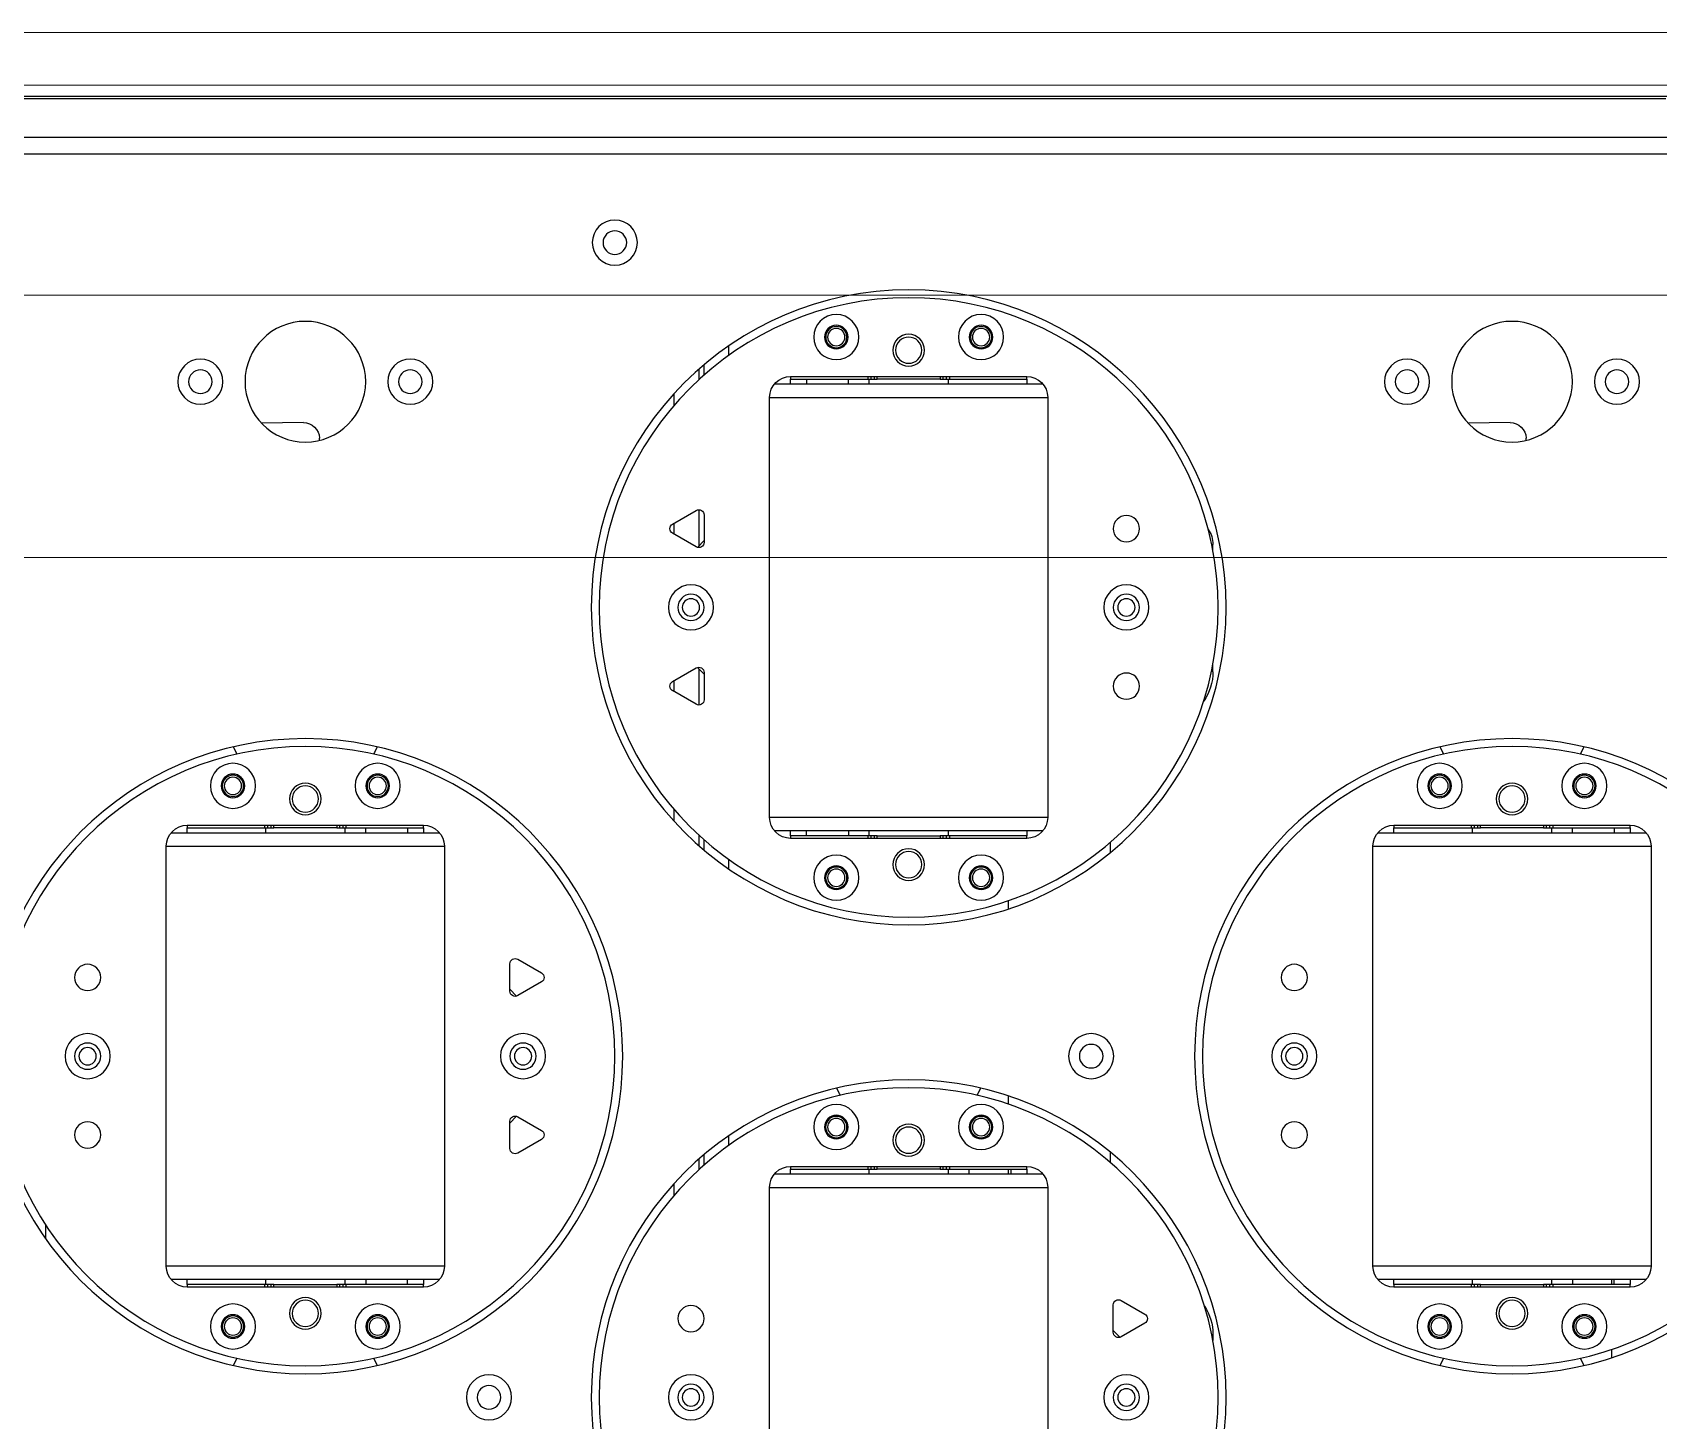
# Model space of a CAD drawing. Header units: millimetres. Extents: x 845401 to 948039, y 511594 to 550263.
# Drawn here: x 900450.8 to 900760.8, y 532327.3 to 532591.8 of the extents above; entities that cross this region are included whole.
import ezdxf

# ---------------------------------------------------------------- set-up
doc = ezdxf.new("R2010")
doc.units = ezdxf.units.MM
doc.layers.add('00', color=7, linetype='Continuous')
for name, color, linetype, lineweight in [('8101-0023040DXF_CONTINUOUS_LINE', 7, 'Continuous', 18), ('A-剖-0.10mm.......SECT-L01', 255, 'Continuous', 18), ('物流设备', 7, 'Continuous', 5)]:
    doc.layers.add(name, color=color, linetype=linetype, lineweight=lineweight)

# ---------------------------------------------------------------- blocks, each defined once
blk = doc.blocks.new('*U100544')
at = {"color": 1}
blk.add_lwpolyline([(0, -630), (4173.78, -630), (4173.78, 630), (0, 630)], close=True, dxfattribs=at)
at = {"color": 4}
blk.add_lwpolyline([(0, -600), (4173.78, -600), (4173.78, 600), (0, 600)], close=True, dxfattribs=at)
for tag, p in [('设备编号', (485.24, 55.29)), ('设备高度', (489.75, -155.56))]:
    blk.add_attdef(tag, p, '', height=100)
at = {"flags": 1}
blk.add_attdef('设备类型', (14286.52, -37.08), '', height=100, dxfattribs=at)
blk = doc.blocks.new('1260包胶摆轮')
at = {"color": 7, "linetype": 'Continuous', "lineweight": 25}
for p, q in [((4842467.88, 878166.8), (4842467.88, 878086.8)), ((4842520.88, 878086.8), (4842520.88, 878166.8)), ((4842628.38, 878119.24), (4842628.38, 878117.66)), ((4842533.38, 878114.05), (4842534.64, 878115.36)), ((4842533.38, 878114.4), (4842533.38, 878109.2)), ((4842539.38, 878112.66), (4842534.88, 878115.26)), ((4842552.38, 878114.8), (4842552.38, 878115.96)), ((4842534.88, 878108.33), (4842539.38, 878110.93)), ((4842353.76, 878104.3), (4842405.01, 878104.3)), ((4842401.88, 878105.8), (4842356.88, 878105.8)), ((4842356.88, 878105.3), (4842356.88, 878105.8)), ((4842371.63, 878105.3), (4842356.88, 878105.3)), ((4842356.88, 878105.3), (4842356.88, 878104.3)), ((4842371.63, 878105.8), (4842371.63, 878105.3)), ((4842372.22, 878105.3), (4842371.63, 878105.3)), ((4842371.88, 878105.3), (4842371.88, 878104.3)), ((4842372.8, 878105.3), (4842372.22, 878105.3)), ((4842373.38, 878105.3), (4842372.8, 878105.3)), ((4842373.38, 878105.8), (4842373.38, 878105.3)), ((4842373.38, 878105.3), (4842385.38, 878105.3)), ((4842385.38, 878105.3), (4842385.38, 878105.8)), ((4842385.97, 878105.3), (4842385.38, 878105.3)), ((4842386.55, 878105.3), (4842385.97, 878105.3)), ((4842387.13, 878105.3), (4842386.55, 878105.3)), ((4842386.88, 878104.3), (4842386.88, 878105.3)), ((4842387.13, 878105.3), (4842387.13, 878105.8)), ((4842401.88, 878105.3), (4842387.13, 878105.3)), ((4842390.88, 878104.3), (4842390.88, 878105.3)), ((4842398.88, 878105.3), (4842398.88, 878104.3)), ((4842401.88, 878105.8), (4842401.88, 878105.3)), ((4842401.88, 878104.3), (4842401.88, 878105.3)), ((4842583.76, 878104.3), (4842635.01, 878104.3)), ((4842631.88, 878105.8), (4842586.88, 878105.8)), ((4842586.88, 878105.3), (4842586.88, 878105.8)), ((4842601.63, 878105.3), (4842586.88, 878105.3)), ((4842586.88, 878105.3), (4842586.88, 878104.3)), ((4842601.63, 878105.8), (4842601.63, 878105.3)), ((4842602.22, 878105.3), (4842601.63, 878105.3)), ((4842601.88, 878105.3), (4842601.88, 878104.3)), ((4842602.8, 878105.3), (4842602.22, 878105.3)), ((4842603.38, 878105.3), (4842602.8, 878105.3)), ((4842603.38, 878105.8), (4842603.38, 878105.3)), ((4842603.38, 878105.3), (4842615.38, 878105.3)), ((4842615.38, 878105.3), (4842615.38, 878105.8)), ((4842615.97, 878105.3), (4842615.38, 878105.3)), ((4842616.55, 878105.3), (4842615.97, 878105.3)), ((4842617.13, 878105.3), (4842616.55, 878105.3)), ((4842616.88, 878104.3), (4842616.88, 878105.3)), ((4842617.13, 878105.3), (4842617.13, 878105.8)), ((4842631.88, 878105.3), (4842617.13, 878105.3)), ((4842620.88, 878104.3), (4842620.88, 878105.3)), ((4842628.38, 878105.3), (4842628.38, 878104.3)), ((4842628.88, 878105.3), (4842628.88, 878104.3)), ((4842631.88, 878105.8), (4842631.88, 878105.3)), ((4842631.88, 878104.3), (4842631.88, 878105.3)), ((4842352.88, 878101.8), (4842352.88, 878021.8)), ((4842405.88, 878021.8), (4842405.88, 878101.8)), ((4842582.88, 878101.8), (4842582.88, 878021.8)), ((4842635.88, 878021.8), (4842635.88, 878101.8)), ((4842329.88, 878093.9), (4842329.88, 878096.58)), ((4842454.38, 878081.41), (4842454.38, 878083.43)), ((4842455.38, 878082.53), (4842455.38, 878080.55)), ((4842520.01, 878084.3), (4842468.76, 878084.3)), ((4842471.88, 878084.3), (4842471.88, 878083.3)), ((4842471.88, 878083.3), (4842486.63, 878083.3)), ((4842471.88, 878082.8), (4842471.88, 878083.3)), ((4842471.88, 878082.8), (4842516.88, 878082.8)), ((4842486.63, 878083.3), (4842486.63, 878082.8)), ((4842486.63, 878083.3), (4842487.22, 878083.3)), ((4842486.88, 878084.3), (4842486.88, 878083.3)), ((4842487.22, 878083.3), (4842487.8, 878083.3)), ((4842487.8, 878083.3), (4842488.38, 878083.3)), ((4842500.38, 878083.3), (4842488.38, 878083.3)), ((4842488.38, 878083.3), (4842488.38, 878082.8)), ((4842500.38, 878082.8), (4842500.38, 878083.3)), ((4842500.38, 878083.3), (4842500.97, 878083.3)), ((4842500.97, 878083.3), (4842501.55, 878083.3)), ((4842501.55, 878083.3), (4842502.13, 878083.3)), ((4842501.88, 878083.3), (4842501.88, 878084.3)), ((4842502.13, 878082.8), (4842502.13, 878083.3)), ((4842502.13, 878083.3), (4842516.88, 878083.3)), ((4842505.88, 878084.3), (4842505.88, 878083.3)), ((4842513.38, 878084.3), (4842513.38, 878083.3)), ((4842513.88, 878083.3), (4842513.88, 878084.3)), ((4842516.88, 878083.3), (4842516.88, 878084.3)), ((4842516.88, 878083.3), (4842516.88, 878082.8)), ((4842532.88, 878082.09), (4842532.88, 878080.13)), ((4842418.38, 878079.4), (4842418.38, 878074.2)), ((4842424.38, 878077.66), (4842419.88, 878080.26)), ((4842419.88, 878073.33), (4842424.38, 878075.93)), ((4842419.64, 878073.23), (4842418.38, 878074.54)), ((4842513.38, 878070.94), (4842513.38, 878069.36)), ((4842418.38, 878049.05), (4842419.64, 878050.36)), ((4842418.38, 878049.4), (4842418.38, 878044.2)), ((4842424.38, 878047.66), (4842419.88, 878050.26)), ((4842419.88, 878043.33), (4842424.38, 878045.93)), ((4842513.38, 878033.74), (4842513.38, 878032.16)), ((4842454.38, 878019.67), (4842454.38, 878021.69)), ((4842455.38, 878022.55), (4842455.38, 878020.57)), ((4842516.88, 878020.3), (4842471.88, 878020.3)), ((4842471.88, 878019.8), (4842471.88, 878020.3)), ((4842486.63, 878020.3), (4842486.63, 878019.8)), ((4842488.38, 878020.3), (4842488.38, 878019.8)), ((4842500.38, 878019.8), (4842500.38, 878020.3)), ((4842502.13, 878019.8), (4842502.13, 878020.3)), ((4842516.88, 878020.3), (4842516.88, 878019.8)), ((4842532.88, 878022.97), (4842532.88, 878021.01)), ((4842405.01, 878019.3), (4842353.76, 878019.3)), ((4842356.88, 878019.3), (4842356.88, 878018.3)), ((4842356.88, 878017.8), (4842356.88, 878018.3)), ((4842356.88, 878018.3), (4842371.63, 878018.3)), ((4842356.88, 878017.8), (4842401.88, 878017.8)), ((4842371.63, 878018.3), (4842371.63, 878017.8)), ((4842371.63, 878018.3), (4842372.22, 878018.3)), ((4842371.88, 878019.3), (4842371.88, 878018.3)), ((4842372.22, 878018.3), (4842372.8, 878018.3)), ((4842372.8, 878018.3), (4842373.38, 878018.3)), ((4842385.38, 878018.3), (4842373.38, 878018.3)), ((4842373.38, 878018.3), (4842373.38, 878017.8)), ((4842385.38, 878017.8), (4842385.38, 878018.3)), ((4842385.38, 878018.3), (4842385.97, 878018.3)), ((4842385.97, 878018.3), (4842386.55, 878018.3)), ((4842386.55, 878018.3), (4842387.13, 878018.3)), ((4842386.88, 878018.3), (4842386.88, 878019.3)), ((4842387.13, 878017.8), (4842387.13, 878018.3)), ((4842387.13, 878018.3), (4842401.88, 878018.3)), ((4842390.88, 878019.3), (4842390.88, 878018.3)), ((4842398.88, 878018.3), (4842398.88, 878019.3)), ((4842401.88, 878018.3), (4842401.88, 878019.3)), ((4842401.88, 878018.3), (4842401.88, 878017.8)), ((4842468.76, 878018.8), (4842520, 878018.8)), ((4842486.63, 878019.8), (4842471.88, 878019.8)), ((4842471.88, 878019.8), (4842471.88, 878018.8)), ((4842474.88, 878019.8), (4842474.88, 878018.8)), ((4842482.88, 878018.8), (4842482.88, 878019.8)), ((4842487.22, 878019.8), (4842486.63, 878019.8)), ((4842486.88, 878019.8), (4842486.88, 878018.8)), ((4842487.79, 878019.8), (4842487.22, 878019.8)), ((4842488.38, 878019.8), (4842487.79, 878019.8)), ((4842488.38, 878019.8), (4842500.38, 878019.8)), ((4842500.97, 878019.8), (4842500.38, 878019.8)), ((4842501.54, 878019.8), (4842500.97, 878019.8)), ((4842502.13, 878019.8), (4842501.54, 878019.8)), ((4842501.88, 878018.8), (4842501.88, 878019.8)), ((4842516.88, 878019.8), (4842502.13, 878019.8)), ((4842516.88, 878018.8), (4842516.88, 878019.8)), ((4842635.01, 878019.3), (4842583.76, 878019.3)), ((4842586.88, 878019.3), (4842586.88, 878018.3)), ((4842586.88, 878018.3), (4842601.63, 878018.3)), ((4842586.88, 878017.8), (4842586.88, 878018.3)), ((4842586.88, 878017.8), (4842631.88, 878017.8)), ((4842601.63, 878018.3), (4842601.63, 878017.8)), ((4842601.63, 878018.3), (4842602.22, 878018.3)), ((4842601.88, 878019.3), (4842601.88, 878018.3)), ((4842602.22, 878018.3), (4842602.8, 878018.3)), ((4842602.8, 878018.3), (4842603.38, 878018.3)), ((4842615.38, 878018.3), (4842603.38, 878018.3)), ((4842603.38, 878018.3), (4842603.38, 878017.8)), ((4842615.38, 878017.8), (4842615.38, 878018.3)), ((4842615.38, 878018.3), (4842615.97, 878018.3)), ((4842615.97, 878018.3), (4842616.55, 878018.3)), ((4842616.55, 878018.3), (4842617.13, 878018.3)), ((4842616.88, 878018.3), (4842616.88, 878019.3)), ((4842617.13, 878017.8), (4842617.13, 878018.3)), ((4842617.13, 878018.3), (4842631.88, 878018.3)), ((4842620.88, 878019.3), (4842620.88, 878018.3)), ((4842628.88, 878018.3), (4842628.88, 878019.3)), ((4842631.88, 878018.3), (4842631.88, 878019.3)), ((4842631.88, 878018.3), (4842631.88, 878017.8)), ((4842467.88, 878016.3), (4842467.88, 877936.3)), ((4842520.88, 877936.3), (4842520.88, 878016.3)), ((4842453.88, 877994.76), (4842449.38, 877992.16)), ((4842454.38, 877988), (4842454.38, 877994.9)), ((4842455.38, 877988.7), (4842455.38, 877993.9)), ((4842449.38, 877990.43), (4842453.88, 877987.83)), ((4842455.38, 877989.04), (4842454.13, 877987.73)), ((4842552.38, 877988.55), (4842552.38, 877987.11)), ((4842453.88, 877964.76), (4842449.38, 877962.16)), ((4842454.13, 877964.86), (4842455.38, 877963.55)), ((4842454.38, 877957.7), (4842454.38, 877964.6)), ((4842552.38, 877965.48), (4842552.38, 877964.3)), ((4842455.38, 877958.7), (4842455.38, 877963.9)), ((4842449.38, 877960.43), (4842453.88, 877957.83)), ((4842382.07, 877944.48), (4842382.06, 877944.05)), ((4842612.07, 877944.48), (4842612.06, 877944.05)), ((4842379.02, 877941.09), (4842371.02, 877941.2)), ((4842609.02, 877941.09), (4842601.02, 877941.2)), ((4842520, 877933.8), (4842468.76, 877933.8)), ((4842471.88, 877933.8), (4842471.88, 877932.8)), ((4842474.88, 877932.8), (4842474.88, 877933.8)), ((4842482.88, 877933.8), (4842482.88, 877932.8)), ((4842486.88, 877933.8), (4842486.88, 877932.8)), ((4842501.88, 877932.8), (4842501.88, 877933.8)), ((4842516.88, 877932.8), (4842516.88, 877933.8)), ((4842454.38, 877930.91), (4842454.38, 877932.93)), ((4842454.38, 877932.8), (4842454.52, 877932.8)), ((4842455.38, 877932.03), (4842455.38, 877930.05)), ((4842471.88, 877932.3), (4842471.88, 877932.8)), ((4842471.88, 877932.8), (4842486.63, 877932.8)), ((4842471.88, 877932.3), (4842516.88, 877932.3)), ((4842486.63, 877932.8), (4842486.63, 877932.3)), ((4842486.63, 877932.8), (4842487.22, 877932.8)), ((4842487.22, 877932.8), (4842487.79, 877932.8)), ((4842487.79, 877932.8), (4842488.38, 877932.8)), ((4842500.38, 877932.8), (4842488.38, 877932.8)), ((4842488.38, 877932.8), (4842488.38, 877932.3)), ((4842500.38, 877932.3), (4842500.38, 877932.8)), ((4842500.38, 877932.8), (4842500.97, 877932.8)), ((4842500.97, 877932.8), (4842501.54, 877932.8)), ((4842501.54, 877932.8), (4842502.13, 877932.8)), ((4842502.13, 877932.8), (4842516.88, 877932.8)), ((4842502.13, 877932.3), (4842502.13, 877932.8)), ((4842516.88, 877932.8), (4842516.88, 877932.3)), ((4841954.98, 877889.9), (4843148.78, 877889.9)), ((4843148.18, 877886.8), (4841955.59, 877886.8))]:
    blk.add_line(p, q, dxfattribs=at)
at = {"color": 8, "linetype": 'Continuous', "lineweight": 25}
for p, q in [((4842372.22, 878105.8), (4842372.22, 878105.3)), ((4842372.8, 878105.3), (4842372.8, 878105.8)), ((4842385.97, 878105.8), (4842385.97, 878105.3)), ((4842386.55, 878105.3), (4842386.55, 878105.8)), ((4842602.22, 878105.8), (4842602.22, 878105.3)), ((4842602.8, 878105.3), (4842602.8, 878105.8)), ((4842615.97, 878105.8), (4842615.97, 878105.3)), ((4842616.55, 878105.3), (4842616.55, 878105.8)), ((4842405.88, 878101.8), (4842352.88, 878101.8)), ((4842635.88, 878101.8), (4842582.88, 878101.8)), ((4842449.64, 878086.07), (4842449.64, 878088.34)), ((4842467.88, 878086.8), (4842520.88, 878086.8)), ((4842487.22, 878083.3), (4842487.22, 878082.8)), ((4842487.8, 878082.8), (4842487.8, 878083.3)), ((4842500.97, 878083.3), (4842500.97, 878082.8)), ((4842501.55, 878082.8), (4842501.55, 878083.3)), ((4842460.12, 878078.77), (4842460.12, 878076.94)), ((4842460.12, 878026.16), (4842460.12, 878024.33)), ((4842352.88, 878021.8), (4842405.88, 878021.8)), ((4842487.22, 878020.3), (4842487.22, 878019.8)), ((4842487.79, 878019.8), (4842487.79, 878020.3)), ((4842500.97, 878020.3), (4842500.97, 878019.8)), ((4842501.54, 878019.8), (4842501.54, 878020.3)), ((4842582.88, 878021.8), (4842635.88, 878021.8)), ((4842372.22, 878018.3), (4842372.22, 878017.8)), ((4842372.8, 878017.8), (4842372.8, 878018.3)), ((4842385.97, 878018.3), (4842385.97, 878017.8)), ((4842386.55, 878017.8), (4842386.55, 878018.3)), ((4842449.64, 878014.76), (4842449.64, 878017.02)), ((4842602.22, 878018.3), (4842602.22, 878017.8)), ((4842602.8, 878017.8), (4842602.8, 878018.3)), ((4842615.97, 878018.3), (4842615.97, 878017.8)), ((4842616.55, 878017.8), (4842616.55, 878018.3)), ((4842520.88, 878016.3), (4842467.88, 878016.3)), ((4842449.64, 877990.28), (4842449.64, 877992.32)), ((4842449.64, 877960.28), (4842449.64, 877962.32)), ((4842449.64, 877935.57), (4842449.64, 877937.83)), ((4842467.88, 877936.3), (4842520.88, 877936.3)), ((4842487.22, 877932.8), (4842487.22, 877932.3)), ((4842487.79, 877932.3), (4842487.79, 877932.8)), ((4842500.97, 877932.8), (4842500.97, 877932.3)), ((4842501.54, 877932.3), (4842501.54, 877932.8)), ((4842460.12, 877928.27), (4842460.12, 877926.44))]:
    blk.add_line(p, q, dxfattribs=at)
at = {"color": 7, "linetype": 'Continuous', "lineweight": 25, "flags": 128}
for points in [[(4842365.67, 878120.72), (4842365.69, 878120.66), (4842366.36, 878119.34)], [(4842392.4, 878119.34), (4842393.07, 878120.66), (4842393.1, 878120.72)], [(4842595.67, 878120.72), (4842595.69, 878120.66), (4842596.36, 878119.34)], [(4842622.4, 878119.34), (4842623.07, 878120.66), (4842623.1, 878120.72)], [(4842481.36, 878069.25), (4842481.2, 878068.96), (4842480.67, 878067.87)], [(4842508.1, 878067.87), (4842507.56, 878068.96), (4842507.4, 878069.25)], [(4842366.36, 878004.25), (4842366.2, 878003.96), (4842365.67, 878002.87)], [(4842393.1, 878002.87), (4842392.56, 878003.96), (4842392.4, 878004.25)], [(4842596.36, 878004.25), (4842596.2, 878003.96), (4842595.67, 878002.87)], [(4842623.1, 878002.87), (4842622.56, 878003.96), (4842622.4, 878004.25)]]:
    blk.add_lwpolyline(points, dxfattribs=at)
at = {"color": 7, "linetype": 'Continuous', "lineweight": 25}
for centre, radius in [((4842494.38, 878126.8), 60.5), ((4842494.38, 878126.8), 59), ((4842414.38, 878126.8), 4.3), ((4842414.38, 878126.8), 2.25), ((4842452.88, 878126.8), 4.3), ((4842452.88, 878126.8), 2.5), ((4842535.88, 878126.8), 4.3), ((4842535.88, 878126.8), 2.5), ((4842452.88, 878126.8), 1.65), ((4842535.88, 878126.8), 1.65), ((4842379.38, 878061.8), 60.5), ((4842609.38, 878061.8), 60.5), ((4842379.38, 878061.8), 59), ((4842609.38, 878061.8), 59), ((4842365.58, 878113.3), 4.3), ((4842393.18, 878113.3), 4.3), ((4842595.58, 878113.3), 4.3), ((4842623.18, 878113.3), 4.3), ((4842365.58, 878113.3), 2.25), ((4842365.58, 878113.3), 2.03), ((4842365.58, 878113.3), 1.65), ((4842379.38, 878110.8), 3.02), ((4842379.38, 878110.8), 2.5), ((4842393.18, 878113.3), 2.25), ((4842393.18, 878113.3), 2.03), ((4842393.18, 878113.3), 1.65), ((4842452.88, 878111.8), 2.5), ((4842595.58, 878113.3), 2.25), ((4842595.58, 878113.3), 2.03), ((4842595.58, 878113.3), 1.65), ((4842609.38, 878110.8), 3.02), ((4842609.38, 878110.8), 2.5), ((4842623.18, 878113.3), 2.25), ((4842623.18, 878113.3), 2.03), ((4842623.18, 878113.3), 1.65), ((4842337.88, 878076.8), 2.5), ((4842480.58, 878075.3), 4.3), ((4842494.38, 878077.8), 3.03), ((4842494.38, 878077.8), 2.5), ((4842508.18, 878075.3), 4.3), ((4842567.88, 878076.8), 2.5), ((4842480.58, 878075.3), 2.25), ((4842480.58, 878075.3), 2.03), ((4842480.58, 878075.3), 1.65), ((4842508.18, 878075.3), 2.25), ((4842508.18, 878075.3), 2.03), ((4842508.18, 878075.3), 1.65), ((4842337.88, 878061.8), 4.3), ((4842337.88, 878061.8), 2.5), ((4842337.88, 878061.8), 1.65), ((4842420.88, 878061.8), 4.3), ((4842420.88, 878061.8), 2.5), ((4842420.88, 878061.8), 1.65), ((4842529.17, 878061.8), 4.3), ((4842529.17, 878061.8), 2.25), ((4842567.88, 878061.8), 4.3), ((4842567.88, 878061.8), 2.5), ((4842567.88, 878061.8), 1.65), ((4842337.88, 878046.8), 2.5), ((4842567.88, 878046.8), 2.5), ((4842494.38, 877976.3), 60.5), ((4842494.38, 877976.3), 59), ((4842480.58, 878027.8), 4.3), ((4842480.58, 878027.8), 2.25), ((4842480.58, 878027.8), 2.03), ((4842480.58, 878027.8), 1.65), ((4842508.18, 878027.8), 4.3), ((4842508.18, 878027.8), 2.25), ((4842508.18, 878027.8), 2.03), ((4842508.18, 878027.8), 1.65), ((4842494.38, 878025.3), 3.03), ((4842494.38, 878025.3), 2.5), ((4842365.58, 878010.3), 4.3), ((4842379.38, 878012.8), 3.03), ((4842379.38, 878012.8), 2.5), ((4842393.18, 878010.3), 4.3), ((4842595.58, 878010.3), 4.3), ((4842609.38, 878012.8), 3.03), ((4842609.38, 878012.8), 2.5), ((4842623.18, 878010.3), 4.3), ((4842365.58, 878010.3), 2.25), ((4842365.58, 878010.3), 2.03), ((4842365.58, 878010.3), 1.65), ((4842393.18, 878010.3), 2.25), ((4842393.18, 878010.3), 2.03), ((4842393.18, 878010.3), 1.65), ((4842595.58, 878010.3), 2.25), ((4842595.58, 878010.3), 2.03), ((4842595.58, 878010.3), 1.65), ((4842623.18, 878010.3), 2.25), ((4842623.18, 878010.3), 2.03), ((4842623.18, 878010.3), 1.65), ((4842535.88, 877991.3), 2.5), ((4842452.88, 877976.3), 4.3), ((4842535.88, 877976.3), 4.3), ((4842452.88, 877976.3), 2.5), ((4842452.88, 877976.3), 1.65), ((4842535.88, 877976.3), 2.5), ((4842535.88, 877976.3), 1.65), ((4842535.88, 877961.3), 2.5), ((4842379.38, 877933.3), 11.5), ((4842609.38, 877933.3), 11.5), ((4842359.38, 877933.3), 4.3), ((4842399.38, 877933.3), 4.3), ((4842589.38, 877933.3), 4.3), ((4842629.38, 877933.3), 4.3), ((4842359.38, 877933.3), 2.25), ((4842399.38, 877933.3), 2.25), ((4842589.38, 877933.3), 2.25), ((4842629.38, 877933.3), 2.25), ((4842494.38, 877927.3), 3.03), ((4842480.58, 877924.8), 4.3), ((4842480.58, 877924.8), 2.25), ((4842494.38, 877927.3), 2.5), ((4842508.18, 877924.8), 4.3), ((4842508.18, 877924.8), 2.25), ((4842480.58, 877924.8), 2.02), ((4842480.58, 877924.8), 1.65), ((4842508.18, 877924.8), 2.02), ((4842508.18, 877924.8), 1.65), ((4842438.38, 877906.8), 4.3), ((4842438.38, 877906.8), 2.25)]:
    blk.add_circle(centre, radius, dxfattribs=at)
for centre, radius, start, end in [((4842534.38, 878114.4), 1, 60, 180), ((4842542.63, 878114.8), 9.75, 326.5886, 0), ((4842538.88, 878111.8), 1, 300, 60), ((4842534.38, 878109.2), 1, 180, 300), ((4842356.88, 878101.8), 4, 90, 180), ((4842401.88, 878101.8), 4, 0, 90), ((4842586.88, 878101.8), 4, 90, 180), ((4842631.88, 878101.8), 4, 0, 90), ((4842471.88, 878086.8), 4, 180, 270), ((4842516.88, 878086.8), 4, 270, 0), ((4842419.38, 878079.4), 1, 60, 180), ((4842423.88, 878076.8), 1, 300, 60), ((4842419.38, 878074.2), 1, 180, 300), ((4842419.38, 878049.4), 1, 60, 180), ((4842423.88, 878046.8), 1, 300, 60), ((4842419.38, 878044.2), 1, 180, 300), ((4842356.88, 878021.8), 4, 180, 270), ((4842401.88, 878021.8), 4, 270, 0), ((4842471.88, 878016.3), 4, 90, 180), ((4842516.88, 878016.3), 4, 0, 90), ((4842586.88, 878021.8), 4, 180, 270), ((4842631.88, 878021.8), 4, 270, 0), ((4842449.88, 877991.3), 1, 120, 240), ((4842454.38, 877993.9), 1, 0, 120), ((4842542.63, 877988.55), 9.75, 0, 34.9867), ((4842454.38, 877988.7), 1, 240, 0), ((4842454.38, 877963.9), 1, 0, 120), ((4842547.38, 877964.3), 5, 325.0056, 0), ((4842449.88, 877961.3), 1, 120, 240), ((4842454.38, 877958.7), 1, 240, 0), ((4842379.06, 877944.09), 3, 269.2217, 359.2217), ((4842609.06, 877944.09), 3, 269.2217, 359.2217), ((4842471.88, 877936.3), 4, 180, 270), ((4842516.88, 877936.3), 4, 270, 0)]:
    blk.add_arc(centre, radius, start, end, dxfattribs=at)
blk = doc.blocks.new('小盘摆轮加过渡板')
at = {"layer": 'A-剖-0.10mm.......SECT-L01', "color": 4}
for points in [[(735451.26, 342660.57), (734251.26, 342660.57), (734251.26, 341382.62), (735451.26, 341382.62)], [(735451.26, 342650.57), (734251.26, 342650.57), (734251.26, 341390.57), (735451.26, 341390.57)]]:
    blk.add_lwpolyline(points, close=True, dxfattribs=at)
at = {"layer": 'A-剖-0.10mm.......SECT-L01', "color": 1, "xscale": -1, "rotation": 180}
blk.add_blockref('1260包胶摆轮', (-4107700.62, 1220537.36), dxfattribs=at)
blk = doc.blocks.new('G$C0940C817')
at = {"linetype": 'Continuous', "lineweight": 25}
for p, q in [((626.22, 2120), (799.8, 2120)), ((799.8, 2120), (1480.5, 2120)), ((2240.15, 2119.5), (40.15, 2119.5))]:
    blk.add_line(p, q, dxfattribs=at)
blk = doc.blocks.new('螺旋滑槽3')
at = {"rotation": 180}
blk.add_blockref('G$C0940C817', (1174887.04, 1943894.6, 0.25), dxfattribs=at)
blk = doc.blocks.new('C线')
blk.add_blockref('小盘摆轮加过渡板', (247693.92, 128758.97))
at = {"layer": '8101-0023040DXF_CONTINUOUS_LINE', "color": 2}
blk.add_blockref('螺旋滑槽3', (-191628.81, -1470357.65, -0.25), dxfattribs=at)
at = {"layer": '物流设备', "color": 0, "xscale": -1}
blk.add_blockref('*U100544', (985444.96, 470779.53, 25.38), dxfattribs=at)
blk = doc.blocks.new('BC线平台')
at = {"layer": 'A-剖-0.10mm.......SECT-L01', "color": 2, "elevation": 0.98}
blk.add_lwpolyline([(776874.46, 364450.44), (808174.13, 364450.46), (808174.13, 364550.46), (776874.46, 364550.44)], close=True, dxfattribs=at)

msp = doc.modelspace()

# ---------------------------------------------------------------- block references
at = {"layer": '00'}
for name, p in [('BC线平台', (120688.34, 168041.31, -0.98)), ('C线', (-81869.83, 61162.22))]:
    msp.add_blockref(name, p, dxfattribs=at)

doc.saveas('drawing.dxf')
